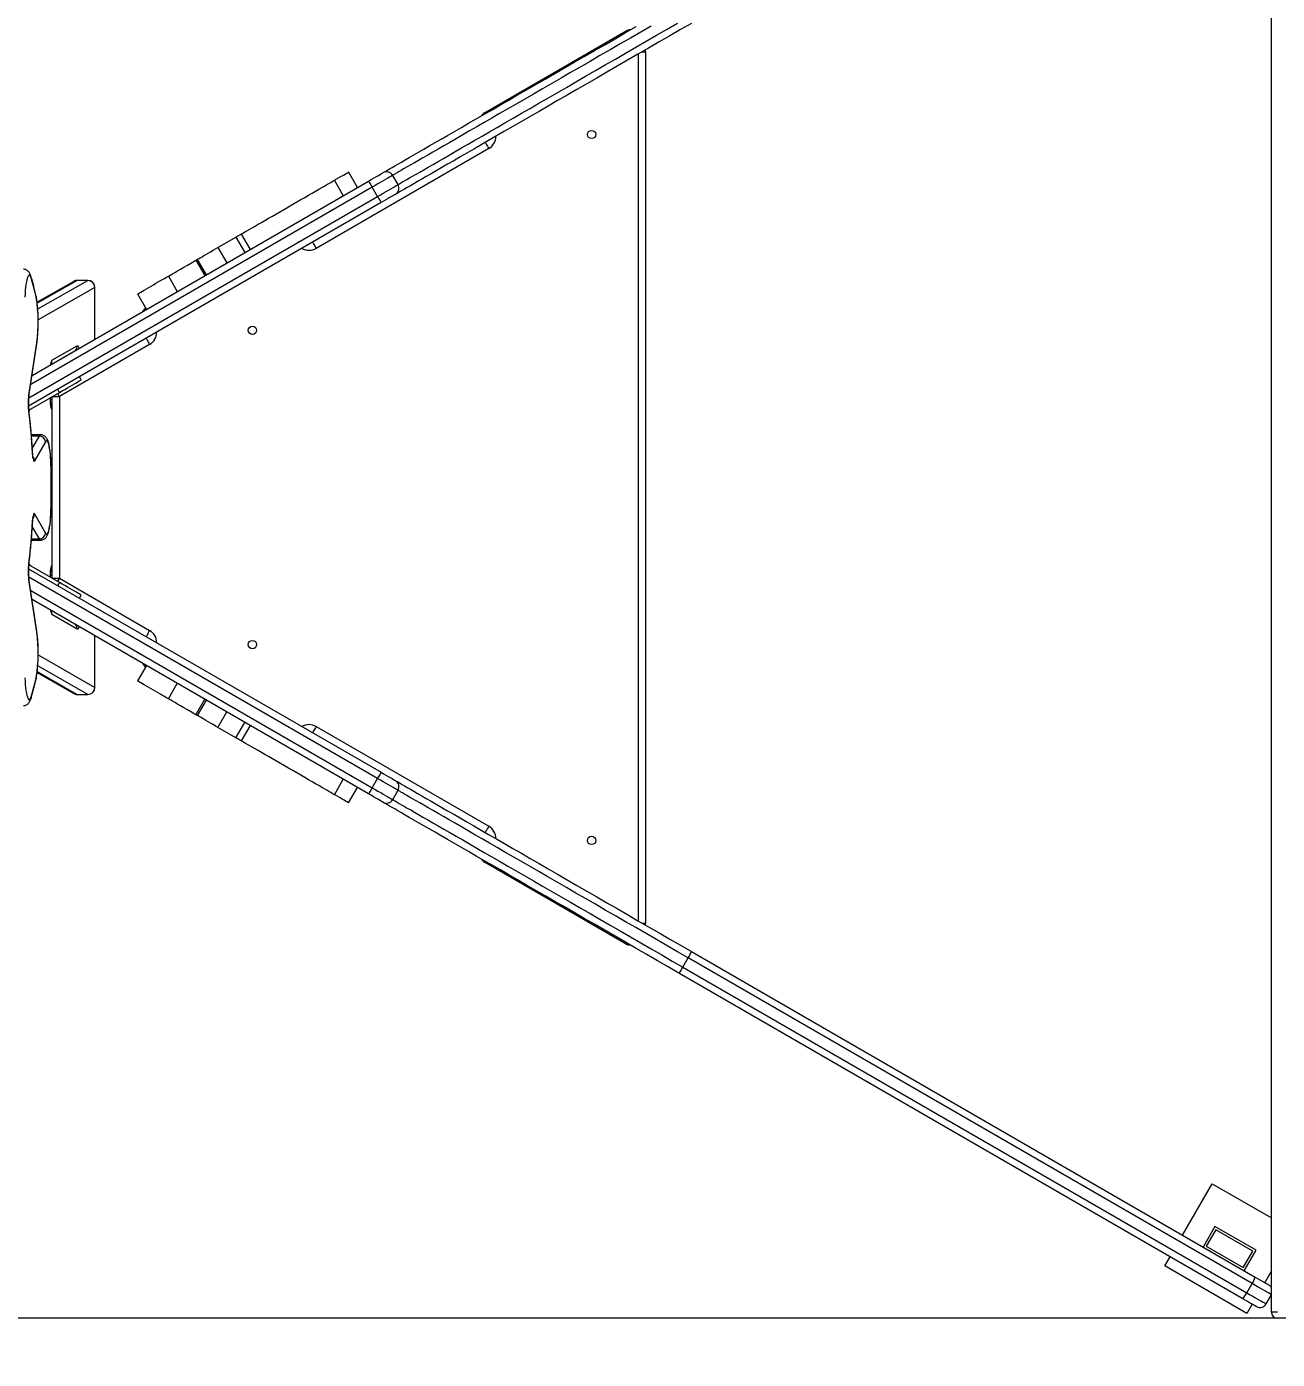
# Model space of a CAD drawing. Header units: millimetres. Extents: x -3473 to 2341, y -2170 to 1296.
# Drawn here: x -1686 to -632, y -639 to 484 of the extents above; entities that cross this region are included whole.
import ezdxf

# ---------------------------------------------------------------- set-up
doc = ezdxf.new("R2010")
doc.units = ezdxf.units.MM
for name, color, linetype in [('DIKOM_ОБЪЕКТ', 7, 'Continuous'), ('DIKOM_РАЗМЕР_ЗОНА', 7, 'Continuous'), ('DIKOM_РАЗМЕР_ОБЪЕКТА', 7, 'Continuous')]:
    doc.layers.add(name, color=color, linetype=linetype)
doc.styles.add('style1', font='arialbd.ttf', dxfattribs={"width": 0.8})
doc.dimstyles.new('1-50', dxfattribs={"dimtxt": 300, "dimasz": 200, "dimexe": 100, "dimexo": 0, "dimgap": 100, "dimtad": 1, "dimtxsty": 'style1', "dimcen": 200, "dimclrd": 7, "dimclre": 7, "dimclrt": 7, "dimadec": 1, "dimazin": 2, "dimtfac": 1, "dimtmove": 0, "dimatfit": 2, "dimfxl": 0, "dimlwd": 25, "dimlwe": 18, "dimarcsym": 0})

# ---------------------------------------------------------------- blocks, each defined once
blk = doc.blocks.new('*D9')
at = {"layer": 'DIKOM_РАЗМЕР_ОБЪЕКТА', "color": 7, "linetype": 'Continuous', "lineweight": 18, "transparency": 16777216}
for p, q in [((516.6, 795.7), (-2616.9, 795.7)), ((516.6, -604.3), (-2616.9, -604.3))]:
    blk.add_line(p, q, dxfattribs=at)
at = {"layer": 'DIKOM_РАЗМЕР_ОБЪЕКТА', "color": 7, "linetype": 'Continuous', "lineweight": 25, "transparency": 16777216}
blk.add_line((-2516.9, 595.7), (-2516.9, -404.3), dxfattribs=at)
at = {"layer": 'DIKOM_РАЗМЕР_ОБЪЕКТА', "color": 7, "linetype": 'Continuous', "lineweight": 15, "transparency": 16777216}
for points in [[(-2550.2, 595.7), (-2483.6, 595.7), (-2516.9, 795.7)], [(-2550.2, -404.3), (-2483.6, -404.3), (-2516.9, -604.3)]]:
    blk.add_solid(points, dxfattribs=at)
at = {"layer": 'DIKOM_РАЗМЕР_ОБЪЕКТА', "color": 7, "linetype": 'Continuous', "lineweight": 40, "transparency": 16777216, "insert": (-2770.1, 95.7), "char_height": 300, "attachment_point": 5, "rotation": 90, "style": 'style1'}
blk.add_mtext('{\\fArial|b0|i0|c204|p34;1400}', dxfattribs=at)
blk = doc.blocks.new('*D10')
at = {"layer": 'DIKOM_РАЗМЕР_ОБЪЕКТА', "color": 7, "linetype": 'Continuous', "lineweight": 18, "transparency": 16777216}
for p, q in [((-1796.7, 95.7), (-1796.7, -1678.3)), ((1841.5, -194.3), (1841.5, -1678.3))]:
    blk.add_line(p, q, dxfattribs=at)
at = {"layer": 'DIKOM_РАЗМЕР_ОБЪЕКТА', "color": 7, "linetype": 'Continuous', "lineweight": 25, "transparency": 16777216}
blk.add_line((-1596.7, -1578.3), (1641.5, -1578.3), dxfattribs=at)
at = {"layer": 'DIKOM_РАЗМЕР_ОБЪЕКТА', "color": 7, "linetype": 'Continuous', "lineweight": 15, "transparency": 16777216}
for points in [[(-1596.7, -1545), (-1596.7, -1611.7), (-1796.7, -1578.3)], [(1641.5, -1545), (1641.5, -1611.7), (1841.5, -1578.3)]]:
    blk.add_solid(points, dxfattribs=at)
at = {"layer": 'DIKOM_РАЗМЕР_ОБЪЕКТА', "color": 7, "linetype": 'Continuous', "lineweight": 40, "transparency": 16777216, "insert": (22.4, -1325.1), "char_height": 300, "attachment_point": 5, "style": 'style1'}
blk.add_mtext('{\\fArial|b0|i0|c204|p34;3640}', dxfattribs=at)
blk = doc.blocks.new('*D11')
at = {"layer": 'DIKOM_РАЗМЕР_ЗОНА', "color": 7, "lineweight": 18, "transparency": 16777216}
for p, q in [((-201.4, 1295.7), (-3123.2, 1295.7)), ((-201.4, -1104.3), (-3123.2, -1104.3))]:
    blk.add_line(p, q, dxfattribs=at)
at = {"layer": 'DIKOM_РАЗМЕР_ЗОНА', "color": 7, "lineweight": 25, "transparency": 16777216}
blk.add_line((-3023.2, 1095.7), (-3023.2, -904.3), dxfattribs=at)
at = {"layer": 'DIKOM_РАЗМЕР_ЗОНА', "color": 7, "lineweight": 15, "transparency": 16777216}
for points in [[(-3056.6, 1095.7), (-2989.9, 1095.7), (-3023.2, 1295.7)], [(-3056.6, -904.3), (-2989.9, -904.3), (-3023.2, -1104.3)]]:
    blk.add_solid(points, dxfattribs=at)
at = {"layer": 'DIKOM_РАЗМЕР_ЗОНА', "color": 7, "transparency": 16777216, "insert": (-3276.4, 95.7), "char_height": 300, "attachment_point": 5, "rotation": 90, "style": 'style1'}
blk.add_mtext('{\\fArial|b0|i0|c204|p34;2400}', dxfattribs=at)
blk = doc.blocks.new('*D12')
at = {"layer": 'DIKOM_РАЗМЕР_ЗОНА', "color": 7, "lineweight": 18, "transparency": 16777216}
for p, q in [((-2291.6, 95.7), (-2291.6, -2169.8)), ((2341.5, 95.7), (2341.5, -2169.8))]:
    blk.add_line(p, q, dxfattribs=at)
at = {"layer": 'DIKOM_РАЗМЕР_ЗОНА', "color": 7, "lineweight": 25, "transparency": 16777216}
blk.add_line((-2091.6, -2069.8), (2141.5, -2069.8), dxfattribs=at)
at = {"layer": 'DIKOM_РАЗМЕР_ЗОНА', "color": 7, "lineweight": 15, "transparency": 16777216}
for points in [[(-2091.6, -2036.5), (-2091.6, -2103.1), (-2291.6, -2069.8)], [(2141.5, -2036.5), (2141.5, -2103.1), (2341.5, -2069.8)]]:
    blk.add_solid(points, dxfattribs=at)
at = {"layer": 'DIKOM_РАЗМЕР_ЗОНА', "color": 7, "transparency": 16777216, "insert": (24.9, -1816.6), "char_height": 300, "attachment_point": 5, "style": 'style1'}
blk.add_mtext('{\\fArial|b0|i0|c204|p34;4640}', dxfattribs=at)

msp = doc.modelspace()

# ---------------------------------------------------------------- linework, layer by layer
at = {"layer": 'DIKOM_ОБЪЕКТ', "color": 7, "linetype": 'Continuous', "lineweight": 15}
for p, q in [((-637.338, -599.329), (-637.338, 790.671)), ((-1300.617, 411.398), (-1181.105, 480.398)), ((-1170.909, -269.54), (-1170.909, 460.882)), ((-1167.694, 462.738), (-1164.909, 462.738)), ((-1164.909, 462.738), (-1164.909, -271.397)), ((-1297.009, 381.15), (-1442.502, 297.15)), ((-1407.579, 348.489), (-1415.079, 361.479)), ((-1395.281, 348.661), (-1683.065, 182.509)), ((-1681.919, 190.099), (-1398.281, 353.857)), ((-1419.607, 341.545), (-1427.107, 354.535)), ((-1390.781, 340.867), (-1395.281, 348.661)), ((-1373.461, 350.867), (-1377.961, 358.661)), ((-1684.732, 171.154), (-1390.781, 340.867)), ((-1387.781, 335.671), (-1684.899, 164.13)), ((-1525.331, 297.826), (-1510.092, 306.624)), ((-1510.092, 306.624), (-1502.592, 293.633)), ((-1505.699, 309.16), (-1498.199, 296.17)), ((-1525.331, 297.826), (-1517.831, 284.835)), ((-1543.84, 287.139), (-1542.653, 287.825)), ((-1543.84, 287.139), (-1536.34, 274.149)), ((-1542.653, 287.825), (-1535.153, 274.834)), ((-1643.925, 270.108), (-1677.533, 250.88)), ((-1677.095, 246.041), (-1635.028, 270.108)), ((-1643.847, 270.13), (-1643.925, 270.108)), ((-1635.028, 270.108), (-1643.925, 270.108)), ((-1634.95, 270.13), (-1643.847, 270.13)), ((-1634.95, 270.13), (-1635.028, 270.108)), ((-1567.002, 273.767), (-1559.502, 260.776)), ((-1646.827, 269.338), (-1677.637, 251.711)), ((-1629.019, 264.13), (-1676.739, 236.829)), ((-1629.019, 220.641), (-1629.019, 264.13)), ((-1628.95, 264.13), (-1629.019, 264.13)), ((-1628.95, 220.68), (-1628.95, 264.13)), ((-1593.104, 258.697), (-1585.603, 245.707)), ((-1586.405, 246.398), (-1586.104, 246.573)), ((-1684.558, 173.368), (-1677.892, 217.528)), ((-1684.557, 172.622), (-1677.891, 216.781)), ((-1665.147, 202.805), (-1643.793, 215.134)), ((-1582.798, 216.15), (-1658.909, 172.207)), ((-1640.461, 186.322), (-1641.961, 188.92)), ((-1684.666, 160.8), (-1658.756, 175.759)), ((-1666.404, 169.367), (-1664.909, 170.23)), ((-1664.909, 19.135), (-1664.909, 172.207)), ((-1664.909, 172.207), (-1658.909, 172.207)), ((-1658.756, 175.759), (-1660.256, 178.357)), ((-1658.909, 172.207), (-1658.909, 19.135)), ((-1674.592, 140.002), (-1682.47, 140.002)), ((-1675.764, 138.979), (-1682.389, 138.979)), ((-1681.698, 128.445), (-1675.764, 138.979)), ((-1681.56, 124.6), (-1681.509, 124.841)), ((-1670.626, 134.15), (-1679.732, 117.986)), ((-1665.889, 112.109), (-1665.832, 112.173)), ((-1665.889, 79.232), (-1665.832, 79.168)), ((-1679.732, 73.355), (-1670.626, 57.192)), ((-1675.764, 52.362), (-1681.698, 62.896)), ((-1681.56, 66.741), (-1681.509, 66.5)), ((-1682.466, 51.34), (-1674.592, 51.34)), ((-1682.387, 52.362), (-1675.764, 52.362)), ((-1684.899, 27.212), (-1387.781, -144.329)), ((-1658.756, 15.582), (-1684.663, 30.54)), ((-1390.781, -149.525), (-1684.73, 20.186)), ((-1677.892, -26.187), (-1684.558, 17.973)), ((-1677.891, -25.44), (-1684.557, 18.719)), ((-1664.909, 21.111), (-1666.408, 21.976)), ((-1664.909, 19.135), (-1658.909, 19.135)), ((-1658.756, 15.582), (-1660.256, 12.984)), ((-1658.909, 19.135), (-1582.798, -24.808)), ((-1683.065, 8.832), (-1395.281, -157.32)), ((-1398.281, -162.516), (-1681.919, 1.242)), ((-1641.961, 2.421), (-1640.461, 5.019)), ((-1643.793, -23.792), (-1665.147, -11.463)), ((-1629.019, -72.789), (-1629.019, -29.299)), ((-1628.95, -72.789), (-1628.95, -29.339)), ((-1635.028, -78.767), (-1677.091, -54.702)), ((-1676.743, -45.485), (-1629.019, -72.789)), ((-1585.603, -54.365), (-1593.104, -67.356)), ((-1586.104, -55.231), (-1586.405, -55.057)), ((-1677.634, -60.371), (-1646.827, -77.997)), ((-1677.533, -59.539), (-1643.925, -78.767)), ((-1628.95, -72.789), (-1629.019, -72.789)), ((-1567.002, -82.425), (-1559.502, -69.435)), ((-1643.925, -78.767), (-1635.028, -78.767)), ((-1643.925, -78.767), (-1643.847, -78.789)), ((-1643.847, -78.789), (-1634.95, -78.789)), ((-1635.028, -78.767), (-1634.95, -78.789)), ((-1543.84, -95.798), (-1536.34, -82.807)), ((-1535.153, -83.493), (-1542.653, -96.484)), ((-1542.653, -96.484), (-1543.84, -95.798)), ((-1525.331, -106.484), (-1517.831, -93.494)), ((-1510.092, -115.282), (-1525.331, -106.484)), ((-1510.092, -115.282), (-1502.592, -102.292)), ((-1498.199, -104.828), (-1505.699, -117.819)), ((-1442.502, -105.808), (-1297.009, -189.808)), ((-1427.107, -163.194), (-1419.607, -150.203)), ((-1415.079, -170.138), (-1407.579, -157.148)), ((-1395.281, -157.32), (-1390.781, -149.525)), ((-1377.961, -167.32), (-1373.461, -159.525)), ((-1181.105, -289.057), (-1300.617, -220.057)), ((-1167.694, -271.397), (-1164.909, -271.397)), ((-1133.41, -308.511), (-1128.91, -300.717)), ((-653.643, -575.113), (-1128.91, -300.717)), ((-1126.215, -295.345), (-650.948, -569.74)), ((-661.448, -587.927), (-1136.715, -313.531)), ((-1133.41, -308.511), (-658.143, -582.907)), ((-712.281, -534.329), (-687.281, -491.028)), ((-687.281, -491.028), (-637.338, -519.863)), ((-684.961, -527.009), (-694.961, -544.329)), ((-650.32, -547.009), (-684.961, -527.009)), ((-684.229, -529.741), (-692.229, -543.597)), ((-653.052, -547.741), (-684.229, -529.741)), ((-692.229, -543.597), (-661.052, -561.597)), ((-661.052, -561.597), (-653.052, -547.741)), ((-660.32, -564.329), (-650.32, -547.009)), ((-727.281, -560.31), (-722.781, -552.516)), ((-657.999, -600.31), (-727.281, -560.31)), ((-637.338, -564.523), (-642.999, -574.329)), ((-658.143, -582.907), (-653.643, -575.113)), ((-653.499, -592.516), (-657.999, -600.31)), ((-641.839, -592.32), (-637.339, -584.526)), ((-632.338, -599.329), (-637.338, -599.329))]:
    msp.add_line(p, q, dxfattribs=at)
at = {"layer": 'DIKOM_ОБЪЕКТ', "color": 7, "linetype": 'Continuous', "lineweight": 15, "flags": 128}
for points in [[(-1386.157, 360.857), (-1386, 360.948), (-1385.531, 361.218), (-1384.75, 361.67), (-1383.657, 362.3), (-1382.255, 363.11), (-1380.544, 364.098), (-1378.527, 365.263), (-1376.205, 366.603), (-1373.583, 368.117), (-1370.663, 369.803), (-1367.448, 371.659), (-1363.942, 373.683), (-1360.15, 375.872), (-1356.075, 378.225), (-1351.723, 380.738), (-1347.098, 383.408), (-1342.207, 386.231), (-1337.055, 389.206), (-1331.648, 392.328), (-1325.992, 395.593), (-1320.095, 398.998), (-1313.962, 402.539), (-1307.602, 406.211), (-1301.022, 410.01), (-1294.229, 413.932), (-1287.232, 417.971), (-1280.039, 422.124), (-1272.658, 426.386), (-1265.099, 430.75), (-1257.369, 435.213), (-1249.479, 439.768), (-1241.437, 444.411), (-1233.253, 449.136), (-1224.936, 453.938), (-1216.497, 458.81), (-1207.946, 463.747), (-1199.292, 468.744), (-1190.546, 473.793), (-1181.717, 478.89), (-1172.818, 484.029)], [(-1160.019, 484.489), (-1168.805, 479.417), (-1177.53, 474.38), (-1186.185, 469.383), (-1194.76, 464.432), (-1203.244, 459.534), (-1211.628, 454.693), (-1219.901, 449.917), (-1228.055, 445.209), (-1236.078, 440.577), (-1243.963, 436.025), (-1251.698, 431.559), (-1259.276, 427.183), (-1266.688, 422.904), (-1273.924, 418.727), (-1280.976, 414.655), (-1287.836, 410.695), (-1294.495, 406.85), (-1300.946, 403.125), (-1307.182, 399.525), (-1313.194, 396.054), (-1318.976, 392.716), (-1324.521, 389.515), (-1329.822, 386.454), (-1334.873, 383.538), (-1339.668, 380.769), (-1344.202, 378.152), (-1348.469, 375.688), (-1352.463, 373.382), (-1356.182, 371.235), (-1359.619, 369.251), (-1362.77, 367.431), (-1365.634, 365.778), (-1368.204, 364.294), (-1370.48, 362.98), (-1372.458, 361.838), (-1374.135, 360.87), (-1375.51, 360.076), (-1376.581, 359.457), (-1377.347, 359.015), (-1377.807, 358.75), (-1377.961, 358.661)], [(-1126.215, 486.686), (-1135.295, 481.444), (-1144.346, 476.218), (-1153.357, 471.016), (-1162.318, 465.842), (-1171.217, 460.704), (-1180.045, 455.607), (-1188.792, 450.557), (-1197.446, 445.561), (-1205.997, 440.624), (-1214.436, 435.751), (-1222.753, 430.95), (-1230.937, 426.225), (-1238.979, 421.582), (-1246.869, 417.026), (-1254.599, 412.564), (-1262.158, 408.199), (-1269.539, 403.938), (-1276.732, 399.785), (-1283.729, 395.745), (-1290.522, 391.823), (-1297.102, 388.024), (-1303.462, 384.352), (-1309.595, 380.812), (-1315.492, 377.407), (-1321.148, 374.141), (-1326.555, 371.02), (-1331.707, 368.045), (-1336.598, 365.221), (-1341.223, 362.551), (-1345.575, 360.039), (-1349.65, 357.686), (-1353.442, 355.496), (-1356.948, 353.472), (-1360.163, 351.616), (-1363.083, 349.93), (-1365.705, 348.416), (-1368.026, 347.076), (-1370.044, 345.911), (-1371.755, 344.924), (-1373.157, 344.114), (-1374.25, 343.483), (-1375.031, 343.032), (-1375.5, 342.761), (-1375.657, 342.671)], [(-1373.461, 350.867), (-1373.307, 350.955), (-1372.847, 351.221), (-1372.081, 351.663), (-1371.01, 352.282), (-1369.635, 353.076), (-1367.958, 354.044), (-1365.98, 355.186), (-1363.704, 356.5), (-1361.134, 357.984), (-1358.27, 359.637), (-1355.119, 361.457), (-1351.681, 363.441), (-1347.963, 365.588), (-1343.969, 367.894), (-1339.702, 370.357), (-1335.168, 372.975), (-1330.373, 375.744), (-1325.322, 378.66), (-1320.021, 381.72), (-1314.476, 384.922), (-1308.694, 388.26), (-1302.682, 391.731), (-1296.446, 395.331), (-1289.995, 399.056), (-1283.336, 402.901), (-1276.476, 406.861), (-1269.424, 410.933), (-1262.188, 415.11), (-1254.776, 419.389), (-1247.198, 423.764), (-1239.462, 428.231), (-1231.578, 432.783), (-1223.555, 437.415), (-1215.401, 442.122), (-1207.128, 446.899), (-1198.744, 451.74), (-1190.26, 456.638), (-1181.685, 461.589), (-1173.03, 466.586), (-1164.305, 471.623), (-1155.519, 476.695), (-1146.685, 481.796), (-1137.812, 486.919)], [(-1181.105, 480.398), (-1181.048, 480.299), (-1180.877, 480.003), (-1180.606, 479.532)], [(-1300.617, 411.398), (-1300.559, 411.298), (-1300.389, 411.003), (-1300.117, 410.532)], [(-1300.009, 386.346), (-1299.952, 386.246), (-1299.781, 385.95), (-1299.504, 385.47), (-1299.131, 384.824), (-1298.676, 384.036), (-1298.157, 383.138), (-1297.595, 382.163), (-1297.009, 381.15)], [(-1427.107, 354.535), (-1426.227, 355.043), (-1424.225, 356.199), (-1422.32, 357.299), (-1420.559, 358.315), (-1418.986, 359.224), (-1417.64, 360.001), (-1416.552, 360.629), (-1415.751, 361.091), (-1415.256, 361.377), (-1415.08, 361.479), (-1415.079, 361.479)], [(-1398.281, 353.857), (-1396.176, 355.073), (-1394.134, 356.251), (-1392.219, 357.357), (-1390.488, 358.357), (-1388.993, 359.219), (-1387.781, 359.919), (-1386.888, 360.435), (-1386.341, 360.751), (-1386.157, 360.857)], [(-1505.699, 309.16), (-1505.562, 309.239), (-1505.118, 309.496), (-1504.37, 309.927), (-1503.326, 310.53), (-1501.992, 311.301), (-1500.378, 312.232), (-1498.499, 313.317), (-1496.368, 314.547), (-1494.002, 315.913), (-1491.42, 317.404), (-1488.642, 319.008), (-1485.69, 320.712), (-1482.586, 322.504), (-1479.356, 324.369), (-1476.024, 326.293), (-1472.616, 328.26), (-1469.16, 330.256), (-1465.683, 332.263), (-1462.211, 334.268), (-1458.772, 336.254), (-1455.392, 338.205), (-1452.099, 340.106), (-1448.918, 341.942), (-1445.874, 343.7), (-1442.991, 345.364), (-1440.292, 346.923), (-1437.797, 348.363), (-1435.526, 349.674), (-1433.498, 350.846), (-1431.727, 351.868), (-1430.228, 352.733), (-1429.012, 353.435), (-1428.09, 353.968), (-1427.468, 354.327), (-1427.15, 354.51), (-1427.107, 354.535)], [(-1398.281, 353.857), (-1398.224, 353.757), (-1398.053, 353.462), (-1397.776, 352.981), (-1397.403, 352.335), (-1396.948, 351.548), (-1396.429, 350.65), (-1395.867, 349.675), (-1395.281, 348.661)], [(-1377.961, 358.661), (-1378.137, 358.559), (-1378.662, 358.256), (-1379.526, 357.757), (-1380.71, 357.074), (-1382.191, 356.219), (-1383.939, 355.21), (-1385.917, 354.067), (-1388.086, 352.815), (-1390.401, 351.478), (-1392.816, 350.084), (-1395.281, 348.661)], [(-1390.781, 340.867), (-1388.316, 342.29), (-1385.901, 343.684), (-1383.586, 345.021), (-1381.417, 346.273), (-1379.439, 347.415), (-1377.691, 348.424), (-1376.21, 349.279), (-1375.026, 349.963), (-1374.162, 350.462), (-1373.637, 350.765), (-1373.461, 350.867)], [(-1390.781, 340.867), (-1390.196, 339.853), (-1389.633, 338.878), (-1389.115, 337.98), (-1388.66, 337.193), (-1388.287, 336.546), (-1388.01, 336.066), (-1387.839, 335.77), (-1387.781, 335.671)], [(-1375.657, 342.671), (-1375.841, 342.564), (-1376.388, 342.248), (-1377.281, 341.733), (-1378.493, 341.033), (-1379.988, 340.17), (-1381.719, 339.171), (-1383.634, 338.065), (-1385.676, 336.886), (-1387.781, 335.671)], [(-1510.092, 306.624), (-1508.437, 307.579), (-1506.739, 308.559), (-1505.699, 309.16)], [(-1542.653, 287.825), (-1542.651, 287.826), (-1542.461, 287.935), (-1541.953, 288.229), (-1541.14, 288.698), (-1540.041, 289.333), (-1538.684, 290.116), (-1537.103, 291.029), (-1535.335, 292.05), (-1533.425, 293.152), (-1531.42, 294.31), (-1529.369, 295.494), (-1527.322, 296.676), (-1525.331, 297.826)], [(-1445.502, 302.346), (-1445.444, 302.246), (-1445.273, 301.95), (-1444.996, 301.47), (-1444.623, 300.824), (-1444.168, 300.036), (-1443.65, 299.138), (-1443.087, 298.163), (-1442.502, 297.15)], [(-1567.002, 273.767), (-1566.188, 274.237), (-1565.017, 274.913), (-1563.496, 275.791), (-1561.631, 276.867), (-1559.432, 278.137), (-1556.909, 279.594), (-1554.074, 281.231), (-1550.941, 283.04), (-1547.524, 285.012), (-1543.84, 287.139)], [(-1682.703, 272.164), (-1683.141, 273.311), (-1683.597, 274.089), (-1684.064, 274.484), (-1684.535, 274.491), (-1685.003, 274.109), (-1685.459, 273.345), (-1685.898, 272.209), (-1686.312, 270.721), (-1686.694, 268.903), (-1687.04, 266.783), (-1687.343, 264.394), (-1687.599, 261.774), (-1687.803, 258.964), (-1687.953, 256.007)], [(-1682.703, 272.164), (-1682.736, 273.047), (-1682.886, 273.695)], [(-1593.104, 258.697), (-1593.095, 258.702), (-1592.86, 258.837), (-1592.309, 259.155), (-1591.455, 259.649), (-1590.319, 260.305), (-1588.929, 261.107), (-1587.319, 262.036), (-1585.529, 263.07), (-1583.604, 264.182), (-1581.589, 265.345), (-1579.535, 266.531), (-1577.493, 267.709), (-1575.513, 268.853), (-1573.644, 269.932), (-1571.931, 270.921), (-1570.417, 271.795), (-1569.139, 272.533), (-1568.128, 273.116), (-1567.41, 273.531), (-1567.002, 273.767)], [(-1678.405, 255.725), (-1678.416, 256.526), (-1678.462, 256.787)], [(-1586.405, 246.398), (-1586.348, 246.298), (-1586.177, 246.003), (-1585.905, 245.532)], [(-1677.891, 216.781), (-1677.883, 216.838), (-1677.892, 217.528)], [(-1643.793, 215.134), (-1643.477, 215.133), (-1643.166, 214.769), (-1642.87, 214.053), (-1642.596, 213.007), (-1642.558, 212.824)], [(-1585.798, 221.346), (-1585.74, 221.246), (-1585.569, 220.95), (-1585.292, 220.47), (-1584.919, 219.824), (-1584.464, 219.036), (-1583.946, 218.138), (-1583.383, 217.163), (-1582.798, 216.15)], [(-1658.756, 175.759), (-1656.544, 177.036), (-1654.322, 178.319), (-1652.134, 179.582), (-1650.027, 180.799), (-1648.042, 181.945), (-1646.22, 182.997), (-1644.598, 183.933), (-1643.21, 184.735), (-1642.082, 185.386), (-1641.239, 185.872), (-1640.698, 186.185), (-1640.469, 186.317), (-1640.461, 186.322)], [(-1684.556, 172.629), (-1684.549, 172.678), (-1684.558, 173.368)], [(-1664.909, 160.962), (-1664.913, 160.964), (-1665.224, 161.328), (-1665.52, 162.044), (-1665.794, 163.09), (-1666.035, 164.435), (-1666.238, 166.038), (-1666.396, 167.85), (-1666.504, 169.816), (-1666.548, 171.26)], [(-1660.409, 174.805), (-1660.057, 174.195), (-1659.495, 173.22), (-1658.909, 172.207)], [(-1684.608, 159.571), (-1684.594, 160.227), (-1684.597, 160.247)], [(-1665.889, 112.109), (-1665.957, 115.195), (-1666.084, 118.201), (-1666.266, 121.078), (-1666.5, 123.783), (-1666.784, 126.274), (-1667.112, 128.511), (-1667.48, 130.46), (-1667.881, 132.09), (-1668.311, 133.376), (-1668.76, 134.299), (-1669.224, 134.843), (-1669.694, 135), (-1670.164, 134.768), (-1670.626, 134.15)], [(-1681.56, 124.6), (-1681.447, 122.853), (-1681.286, 121.278), (-1681.084, 119.934), (-1680.846, 118.869), (-1680.582, 118.12), (-1680.302, 117.716), (-1680.015, 117.671), (-1679.732, 117.986)], [(-1665.889, 79.232), (-1665.843, 83.335), (-1665.81, 87.444), (-1665.79, 91.556), (-1665.784, 95.671), (-1665.79, 99.785), (-1665.81, 103.897), (-1665.843, 108.006), (-1665.889, 112.109)], [(-1670.626, 57.192), (-1670.164, 56.574), (-1669.694, 56.342), (-1669.224, 56.499), (-1668.76, 57.043), (-1668.311, 57.965), (-1667.881, 59.251), (-1667.48, 60.881), (-1667.112, 62.83), (-1666.784, 65.067), (-1666.5, 67.558), (-1666.266, 70.263), (-1666.084, 73.141), (-1665.957, 76.146), (-1665.889, 79.232)], [(-1679.732, 73.355), (-1680.015, 73.67), (-1680.302, 73.625), (-1680.582, 73.221), (-1680.846, 72.473), (-1681.084, 71.407), (-1681.286, 70.063), (-1681.447, 68.489), (-1681.56, 66.741)], [(-1684.608, 31.771), (-1684.594, 31.114), (-1684.596, 31.096)], [(-1666.548, 20.081), (-1666.504, 21.525), (-1666.396, 23.491), (-1666.238, 25.303), (-1666.035, 26.906), (-1665.794, 28.251), (-1665.52, 29.297), (-1665.224, 30.013), (-1664.913, 30.377), (-1664.909, 30.379)], [(-1684.558, 17.973), (-1684.549, 18.663), (-1684.556, 18.715)], [(-1658.909, 19.135), (-1659.495, 18.121), (-1660.057, 17.146), (-1660.409, 16.537)], [(-1640.461, 5.019), (-1640.469, 5.024), (-1640.698, 5.156), (-1641.239, 5.469), (-1642.082, 5.956), (-1643.21, 6.606), (-1644.598, 7.408), (-1646.22, 8.345), (-1648.042, 9.396), (-1650.027, 10.542), (-1652.134, 11.759), (-1654.322, 13.022), (-1656.544, 14.305), (-1658.756, 15.582)], [(-1642.558, -21.483), (-1642.596, -21.665), (-1642.87, -22.712), (-1643.166, -23.428), (-1643.477, -23.792), (-1643.793, -23.792)], [(-1677.892, -26.187), (-1677.883, -25.497), (-1677.891, -25.44)], [(-1582.798, -24.808), (-1583.383, -25.822), (-1583.946, -26.797), (-1584.464, -27.695), (-1584.919, -28.483), (-1585.292, -29.129), (-1585.569, -29.609), (-1585.74, -29.905), (-1585.798, -30.004)], [(-1585.905, -54.191), (-1586.177, -54.661), (-1586.348, -54.957), (-1586.405, -55.057)], [(-1687.953, -64.666), (-1687.803, -67.623), (-1687.599, -70.433), (-1687.343, -73.053), (-1687.04, -75.441), (-1686.694, -77.561), (-1686.312, -79.38), (-1685.898, -80.868), (-1685.459, -82.003), (-1685.003, -82.768), (-1684.535, -83.15), (-1684.064, -83.143), (-1683.597, -82.748), (-1683.141, -81.97), (-1682.703, -80.822)], [(-1678.405, -64.384), (-1678.416, -65.185), (-1678.462, -65.445)], [(-1567.002, -82.425), (-1567.41, -82.19), (-1568.128, -81.775), (-1569.139, -81.192), (-1570.417, -80.454), (-1571.931, -79.58), (-1573.644, -78.591), (-1575.513, -77.511), (-1577.493, -76.368), (-1579.535, -75.189), (-1581.589, -74.004), (-1583.604, -72.841), (-1585.529, -71.729), (-1587.319, -70.695), (-1588.929, -69.766), (-1590.319, -68.963), (-1591.455, -68.307), (-1592.309, -67.814), (-1592.86, -67.496), (-1593.095, -67.361), (-1593.104, -67.356)], [(-1682.703, -80.822), (-1682.736, -81.705), (-1682.886, -82.354)], [(-1543.84, -95.798), (-1547.524, -93.671), (-1550.941, -91.698), (-1554.074, -89.889), (-1556.909, -88.253), (-1559.432, -86.796), (-1561.631, -85.526), (-1563.496, -84.45), (-1565.017, -83.571), (-1566.188, -82.895), (-1567.002, -82.425)], [(-1525.331, -106.484), (-1527.322, -105.334), (-1529.369, -104.153), (-1531.42, -102.969), (-1533.425, -101.811), (-1535.335, -100.708), (-1537.103, -99.688), (-1538.684, -98.775), (-1540.041, -97.991), (-1541.14, -97.357), (-1541.953, -96.887), (-1542.461, -96.594), (-1542.651, -96.484), (-1542.653, -96.484)], [(-1442.502, -105.808), (-1443.087, -106.822), (-1443.65, -107.797), (-1444.168, -108.695), (-1444.623, -109.483), (-1444.996, -110.129), (-1445.273, -110.609), (-1445.444, -110.905), (-1445.502, -111.005)], [(-1505.699, -117.819), (-1506.739, -117.218), (-1508.437, -116.238), (-1510.092, -115.282)], [(-1427.107, -163.194), (-1427.15, -163.169), (-1427.468, -162.986), (-1428.09, -162.626), (-1429.012, -162.094), (-1430.228, -161.392), (-1431.727, -160.527), (-1433.498, -159.504), (-1435.526, -158.333), (-1437.797, -157.022), (-1440.292, -155.582), (-1442.991, -154.023), (-1445.874, -152.358), (-1448.918, -150.601), (-1452.099, -148.765), (-1455.392, -146.863), (-1458.772, -144.912), (-1462.211, -142.927), (-1465.683, -140.922), (-1469.16, -138.914), (-1472.616, -136.919), (-1476.024, -134.952), (-1479.356, -133.028), (-1482.586, -131.163), (-1485.69, -129.371), (-1488.642, -127.666), (-1491.42, -126.062), (-1494.002, -124.572), (-1496.368, -123.206), (-1498.499, -121.976), (-1500.378, -120.891), (-1501.992, -119.959), (-1503.326, -119.189), (-1504.37, -118.586), (-1505.118, -118.154), (-1505.562, -117.898), (-1505.699, -117.819)], [(-1387.781, -144.329), (-1387.839, -144.429), (-1388.01, -144.725), (-1388.287, -145.205), (-1388.66, -145.851), (-1389.115, -146.639), (-1389.633, -147.537), (-1390.196, -148.512), (-1390.781, -149.525)], [(-1387.781, -144.329), (-1385.676, -145.545), (-1383.634, -146.723), (-1381.719, -147.829), (-1379.988, -148.829), (-1378.493, -149.692), (-1377.281, -150.392), (-1376.388, -150.907), (-1375.841, -151.223), (-1375.657, -151.329)], [(-1373.461, -159.525), (-1373.637, -159.424), (-1374.162, -159.12), (-1375.026, -158.622), (-1376.21, -157.938), (-1377.691, -157.083), (-1379.439, -156.074), (-1381.417, -154.932), (-1383.586, -153.68), (-1385.901, -152.343), (-1388.316, -150.949), (-1390.781, -149.525)], [(-1375.657, -151.329), (-1375.5, -151.42), (-1375.031, -151.691), (-1374.25, -152.142), (-1373.157, -152.773), (-1371.755, -153.582), (-1370.044, -154.57), (-1368.026, -155.735), (-1365.705, -157.075), (-1363.083, -158.589), (-1360.163, -160.275), (-1356.948, -162.131), (-1353.442, -164.155), (-1349.65, -166.345), (-1345.575, -168.697), (-1341.223, -171.21), (-1336.598, -173.88), (-1331.707, -176.704), (-1326.555, -179.678), (-1321.148, -182.8), (-1315.492, -186.065), (-1309.595, -189.47), (-1303.462, -193.011), (-1297.102, -196.683), (-1290.522, -200.482), (-1283.729, -204.404), (-1276.732, -208.443), (-1269.539, -212.596), (-1262.158, -216.858), (-1254.599, -221.222), (-1246.869, -225.685), (-1238.979, -230.241), (-1230.937, -234.884), (-1222.753, -239.609), (-1214.436, -244.41), (-1205.997, -249.282), (-1197.446, -254.22), (-1188.792, -259.216), (-1180.045, -264.266), (-1171.217, -269.363), (-1162.318, -274.501), (-1153.357, -279.674), (-1144.346, -284.877), (-1135.295, -290.103), (-1126.215, -295.345)], [(-1415.079, -170.138), (-1415.08, -170.138), (-1415.256, -170.036), (-1415.751, -169.75), (-1416.552, -169.288), (-1417.64, -168.66), (-1418.986, -167.882), (-1420.559, -166.974), (-1422.32, -165.958), (-1424.225, -164.858), (-1426.227, -163.702), (-1427.107, -163.194)], [(-1395.281, -157.32), (-1395.867, -158.333), (-1396.429, -159.308), (-1396.948, -160.207), (-1397.403, -160.994), (-1397.776, -161.64), (-1398.053, -162.12), (-1398.224, -162.416), (-1398.281, -162.516)], [(-1386.157, -169.516), (-1386.341, -169.41), (-1386.888, -169.094), (-1387.781, -168.578), (-1388.993, -167.878), (-1390.488, -167.015), (-1392.219, -166.016), (-1394.134, -164.91), (-1396.176, -163.731), (-1398.281, -162.516)], [(-1395.281, -157.32), (-1392.816, -158.743), (-1390.401, -160.137), (-1388.086, -161.474), (-1385.917, -162.726), (-1383.939, -163.868), (-1382.191, -164.877), (-1380.71, -165.732), (-1379.526, -166.416), (-1378.662, -166.915), (-1378.137, -167.218), (-1377.961, -167.32)], [(-1377.961, -167.32), (-1377.807, -167.408), (-1377.347, -167.674), (-1376.581, -168.116), (-1375.51, -168.735), (-1374.135, -169.529), (-1372.458, -170.497), (-1370.48, -171.639), (-1368.204, -172.953), (-1365.634, -174.437), (-1362.77, -176.09), (-1359.619, -177.91), (-1356.182, -179.894), (-1352.463, -182.041), (-1348.469, -184.347), (-1344.202, -186.81), (-1339.668, -189.428), (-1334.873, -192.196), (-1329.822, -195.113), (-1324.521, -198.173), (-1318.976, -201.375), (-1313.194, -204.713), (-1307.182, -208.184), (-1300.946, -211.784), (-1294.495, -215.509), (-1287.836, -219.353), (-1280.976, -223.314), (-1273.924, -227.385), (-1266.688, -231.563), (-1259.276, -235.842), (-1251.698, -240.217), (-1243.963, -244.684), (-1236.078, -249.236), (-1228.055, -253.868), (-1219.901, -258.575), (-1211.628, -263.352), (-1203.244, -268.192), (-1194.76, -273.091), (-1186.185, -278.042), (-1177.53, -283.039), (-1168.805, -288.076), (-1160.019, -293.148), (-1151.185, -298.249), (-1142.312, -303.372), (-1133.41, -308.511)], [(-1128.91, -300.717), (-1137.812, -295.578), (-1146.685, -290.455), (-1155.519, -285.354), (-1164.305, -280.282), (-1173.03, -275.244), (-1181.685, -270.247), (-1190.26, -265.297), (-1198.744, -260.398), (-1207.128, -255.558), (-1215.401, -250.781), (-1223.555, -246.074), (-1231.578, -241.441), (-1239.462, -236.889), (-1247.198, -232.423), (-1254.776, -228.048), (-1262.188, -223.769), (-1269.424, -219.591), (-1276.476, -215.52), (-1283.336, -211.559), (-1289.995, -207.714), (-1296.446, -203.99), (-1302.682, -200.39), (-1308.694, -196.919), (-1314.476, -193.58), (-1320.021, -190.379), (-1325.322, -187.319), (-1330.373, -184.402), (-1335.168, -181.634), (-1339.702, -179.016), (-1343.969, -176.553), (-1347.963, -174.246), (-1351.681, -172.1), (-1355.119, -170.115), (-1358.27, -168.296), (-1361.134, -166.643), (-1363.704, -165.158), (-1365.98, -163.845), (-1367.958, -162.703), (-1369.635, -161.734), (-1371.01, -160.94), (-1372.081, -160.322), (-1372.847, -159.88), (-1373.307, -159.614), (-1373.461, -159.525)], [(-1136.715, -313.531), (-1145.795, -308.289), (-1154.846, -303.063), (-1163.857, -297.861), (-1172.818, -292.687), (-1181.717, -287.549), (-1190.546, -282.452), (-1199.292, -277.402), (-1207.946, -272.406), (-1216.497, -267.469), (-1224.936, -262.597), (-1233.253, -257.795), (-1241.437, -253.07), (-1249.479, -248.427), (-1257.369, -243.872), (-1265.099, -239.409), (-1272.658, -235.044), (-1280.039, -230.783), (-1287.232, -226.63), (-1294.229, -222.59), (-1301.022, -218.669), (-1307.602, -214.869), (-1313.962, -211.197), (-1320.095, -207.657), (-1325.992, -204.252), (-1331.648, -200.987), (-1337.055, -197.865), (-1342.207, -194.89), (-1347.098, -192.066), (-1351.723, -189.396), (-1356.075, -186.884), (-1360.15, -184.531), (-1363.942, -182.342), (-1367.448, -180.318), (-1370.663, -178.461), (-1373.583, -176.775), (-1376.205, -175.261), (-1378.527, -173.921), (-1380.544, -172.757), (-1382.255, -171.769), (-1383.657, -170.959), (-1384.75, -170.328), (-1385.531, -169.877), (-1386, -169.606), (-1386.157, -169.516)], [(-1297.009, -189.808), (-1297.595, -190.822), (-1298.157, -191.797), (-1298.676, -192.695), (-1299.131, -193.483), (-1299.504, -194.129), (-1299.781, -194.609), (-1299.952, -194.905), (-1300.009, -195.005)], [(-1300.117, -219.191), (-1300.389, -219.662), (-1300.559, -219.957), (-1300.617, -220.057)], [(-1180.606, -288.191), (-1180.877, -288.662), (-1181.048, -288.957), (-1181.105, -289.057)], [(-650.948, -569.74), (-648.934, -570.903), (-646.997, -572.021), (-645.191, -573.064), (-643.567, -574.002), (-642.172, -574.807), (-641.043, -575.459), (-640.213, -575.938), (-639.706, -576.231), (-639.535, -576.329)], [(-658.143, -582.907), (-655.783, -584.269), (-653.487, -585.595), (-651.298, -586.859), (-649.257, -588.037), (-647.403, -589.107), (-645.771, -590.049), (-644.392, -590.846), (-643.291, -591.481), (-642.49, -591.944), (-642.002, -592.225), (-641.839, -592.32)], [(-637.339, -584.526), (-637.502, -584.431), (-637.99, -584.15), (-638.791, -583.687), (-639.892, -583.052), (-641.271, -582.255), (-642.903, -581.313), (-644.757, -580.243), (-646.798, -579.064), (-648.987, -577.801), (-651.283, -576.475), (-653.643, -575.113)], [(-650.035, -594.516), (-650.206, -594.417), (-650.713, -594.124), (-651.543, -593.645), (-652.672, -592.994), (-654.067, -592.188), (-655.691, -591.251), (-657.497, -590.208), (-659.434, -589.09), (-661.448, -587.927)]]:
    msp.add_lwpolyline(points, dxfattribs=at)
at = {"layer": 'DIKOM_ОБЪЕКТ', "color": 7, "linetype": 'Continuous', "lineweight": 15}
for centre in [(-1210.361, 393.071), (-1496.15, 228.071), (-1496.15, -36.729), (-1210.361, -201.729)]:
    msp.add_circle(centre, 3.5, dxfattribs=at)
for centre, radius, start, end in [((-1178.106, 475.202), 6, 86.44269, 120), ((-1170.909, 462.738), 6, 0, 14.457732), ((-1297.617, 406.202), 6, 120, 153.55731), ((-1303.009, 391.542), 12, 300, 0), ((-1383.157, 355.661), 6, 30, 120), ((-1378.657, 347.867), 6, 300, 30), ((-1448.502, 307.542), 12, 240, 300), ((-1851.983, 219.123), 177.395, 11.907521, 17.397443), ((-1643.847, 264.13), 6, 90, 119.774724), ((-1643.929, 264.269), 5.839, 89.961894, 119.754527), ((-1635.065, 264.061), 6.047, 0.650949, 89.649906), ((-1634.95, 264.13), 6, 0, 90), ((-1805.156, 234.922), 128.446, 352.21731, 9.320923), ((-1583.405, 241.202), 6, 120, 153.55731), ((-1588.798, 226.542), 12, 300, 0), ((-1649.725, 215.044), 5.933, 321.858249, 0.866198), ((-1658.901, 198.821), 7.409, 147.476648, 177.733012), ((-1671.102, 202.72), 5.955, 330.947276, 0.817794), ((-1629.29, 166.271), 55.722, 172.682268, 186.905863), ((-2088.076, 106.79), 406.906, 2.508692, 7.453047), ((-1681.88, 159.031), 2.925, 120.045241, 156.52162), ((-1670.685, 160.873), 6.09, 18.488147, 36.396782), ((-1674.352, 138.544), 1.477, 99.307135, 162.844997), ((-1675.743, 133.853), 5.126, 3.316078, 90.228188), ((-1684.696, 117.754), 4.97, 2.675701, 43.90115), ((-1684.696, 73.587), 4.97, 316.124824, 357.324121), ((-2088.076, 84.552), 406.906, 352.546953, 357.491308), ((-1675.743, 57.488), 5.126, 269.771407, 356.684327), ((-1674.351, 52.799), 1.479, 197.182315, 260.564486), ((-1629.29, 25.071), 55.723, 173.094184, 187.317683), ((-1681.877, 32.313), 2.929, 200.752248, 239.932842), ((-1670.68, 30.466), 6.084, 323.700333, 341.519433), ((-1658.092, -7.227), 8.23, 183.807345, 210.982995), ((-1671.1, -11.378), 5.954, 359.180307, 29.386617), ((-1649.725, -23.703), 5.933, 359.135131, 38.140422), ((-1805.155, -43.58), 128.446, 350.679053, 7.782712), ((-1588.798, -35.201), 12, 0, 60), ((-1583.405, -49.861), 6, 206.44269, 240), ((-1851.983, -27.782), 177.395, 342.602593, 348.092545), ((-1643.847, -72.789), 6, 240.225276, 270), ((-1643.93, -72.93), 5.837, 240.239042, 270.042338), ((-1635.065, -72.72), 6.047, 270.350094, 359.349051), ((-1634.95, -72.789), 6, 270, 0), ((-1448.502, -116.201), 12, 60, 120), ((-1378.657, -156.526), 6, 330, 60), ((-1383.157, -164.32), 6, 240, 330), ((-1303.009, -200.201), 12, 0, 60), ((-1297.617, -214.861), 6, 206.44269, 240), ((-1170.909, -271.397), 6, 345.542268, 0), ((-1178.106, -283.861), 6, 240, 273.55731), ((-1150.511, -286.519), 25.85, 326.684597, 340.036392), ((-1156.511, -296.9), 25.855, 319.965054, 333.314333), ((-675.243, -560.915), 25.849, 326.684646, 340.037362), ((-681.241, -571.297), 25.852, 319.964131, 333.314899), ((-642.535, -581.526), 6, 29.971878, 60), ((-647.035, -589.32), 6, 240, 330), ((-632.338, -599.329), 5, 180, 270)]:
    msp.add_arc(centre, radius, start, end, dxfattribs=at)
for points, knots in [([(-1682.886, 273.693), (-1682.979, 273.971), (-1683.239, 274.743), (-1683.692, 275.776), (-1684.32, 276.832), (-1685.013, 277.693), (-1685.87, 278.458), (-1686.904, 279.064), (-1688.056, 279.466), (-1688.864, 279.506), (-1689.25, 279.526)], [0, 0, 0, 0, 0.11268364, 0.31356017, 0.45083846, 0.57319879, 0.68617113, 0.79486312, 0.90199013, 1, 1, 1, 1]), ([(-1678.461, 256.785), (-1678.636, 257.58), (-1679.147, 259.903), (-1680.018, 263.561), (-1681.086, 267.666), (-1682.045, 271.024), (-1682.654, 272.957), (-1682.886, 273.693)], [0, 0, 0, 0, 0.12536192, 0.36646891, 0.60813824, 0.85074014, 1, 1, 1, 1]), ([(-1677.891, 216.781), (-1677.835, 217.163), (-1677.671, 218.291), (-1677.433, 220.308), (-1677.194, 222.867), (-1677.004, 225.55), (-1676.862, 228.329), (-1676.769, 231.178), (-1676.725, 234.068), (-1676.731, 236.969), (-1676.785, 239.849), (-1676.888, 242.677), (-1677.039, 245.422), (-1677.237, 248.056), (-1677.482, 250.556), (-1677.773, 252.896), (-1678.096, 254.992), (-1678.344, 256.209), (-1678.461, 256.785)], [0, 0, 0, 0, 0.03400171, 0.10046418, 0.16600051, 0.23086741, 0.29532083, 0.35952255, 0.42357843, 0.48757364, 0.55157358, 0.61562955, 0.67981809, 0.74423157, 0.80900153, 0.87432484, 0.94052088, 1, 1, 1, 1]), ([(-1666.135, 199.212), (-1666.131, 199.238), (-1666.087, 199.489), (-1666.026, 199.725), (-1665.961, 199.922), (-1665.978, 199.88), (-1665.98, 199.876)], [0, 0, 0, 0, 0.05632453, 0.54219324, 0.96255138, 1, 1, 1, 1]), ([(-1684.597, 160.25), (-1684.623, 160.447), (-1684.694, 160.996), (-1684.796, 162.079), (-1684.886, 163.511), (-1684.938, 165.083), (-1684.949, 166.721), (-1684.916, 168.351), (-1684.841, 169.898), (-1684.732, 171.243), (-1684.63, 172.122), (-1684.571, 172.524), (-1684.557, 172.622)], [0, 0, 0, 0, 0.06045636, 0.16921499, 0.28179534, 0.39743234, 0.51462568, 0.63232782, 0.74945145, 0.86492867, 0.96712695, 1, 1, 1, 1]), ([(-1665.745, 163.899), (-1665.748, 163.906), (-1665.754, 163.923), (-1665.84, 164.244), (-1665.957, 164.83), (-1666.096, 165.721), (-1666.233, 166.895), (-1666.352, 168.319), (-1666.438, 169.812), (-1666.464, 170.843), (-1666.476, 171.302)], [0, 0, 0, 0, 0.0695473, 0.17043284, 0.28706243, 0.41879075, 0.56267382, 0.71512182, 0.87304644, 1, 1, 1, 1]), ([(-1681.509, 124.841), (-1681.555, 125.762), (-1681.688, 128.434), (-1681.943, 132.781), (-1682.288, 137.83), (-1682.679, 142.743), (-1683.111, 147.508), (-1683.587, 152.106), (-1684.08, 156.37), (-1684.432, 159.01), (-1684.597, 160.25)], [0, 0, 0, 0, 0.0707651, 0.20538996, 0.34008908, 0.4748802, 0.60978885, 0.74484418, 0.88008163, 1, 1, 1, 1]), ([(-1665.832, 112.173), (-1665.839, 112.678), (-1665.862, 114.143), (-1665.937, 116.541), (-1666.072, 119.316), (-1666.254, 121.99), (-1666.483, 124.537), (-1666.759, 126.933), (-1667.082, 129.165), (-1667.457, 131.225), (-1667.901, 133.129), (-1668.42, 134.817), (-1668.994, 136.17), (-1669.637, 137.26), (-1670.322, 138.125), (-1671.172, 138.894), (-1672.2, 139.508), (-1673.36, 139.924), (-1674.183, 139.972), (-1674.584, 139.995)], [0, 0, 0, 0, 0.03671203, 0.10659898, 0.17661235, 0.24683654, 0.31739551, 0.38847386, 0.46036871, 0.53359799, 0.60917672, 0.68939679, 0.76315988, 0.81031435, 0.85239474, 0.89117112, 0.92842847, 0.96512214, 1, 1, 1, 1]), ([(-1680.951, 120.138), (-1680.952, 120.138), (-1680.952, 120.139), (-1681.029, 120.42), (-1681.135, 120.959), (-1681.262, 121.802), (-1681.384, 122.92), (-1681.464, 123.98), (-1681.499, 124.652), (-1681.509, 124.841)], [0, 0, 0, 0, 0.075026643, 0.204616081, 0.356413475, 0.529586091, 0.719596668, 0.92101021, 1, 1, 1, 1]), ([(-1665.832, 79.168), (-1665.815, 80.546), (-1665.768, 84.542), (-1665.727, 91.173), (-1665.723, 99.053), (-1665.761, 106.057), (-1665.811, 110.424), (-1665.832, 112.173)], [0, 0, 0, 0, 0.1254701, 0.36389765, 0.60233566, 0.84077038, 1, 1, 1, 1]), ([(-1674.6, 51.364), (-1674.507, 51.357), (-1673.979, 51.313), (-1673.038, 51.526), (-1671.909, 51.975), (-1670.971, 52.612), (-1670.207, 53.35), (-1669.573, 54.18), (-1669.013, 55.151), (-1668.466, 56.41), (-1667.967, 57.969), (-1667.502, 59.895), (-1667.108, 62.006), (-1666.768, 64.332), (-1666.485, 66.784), (-1666.253, 69.365), (-1666.07, 72.062), (-1665.935, 74.852), (-1665.861, 77.237), (-1665.839, 78.684), (-1665.832, 79.168)], [0, 0, 0, 0, 0.00816736, 0.04623551, 0.08240555, 0.11803536, 0.1547001, 0.19452592, 0.2409408, 0.29998352, 0.3812526, 0.45626122, 0.53521396, 0.60988087, 0.68241676, 0.75379876, 0.8244978, 0.89477654, 0.96479642, 1, 1, 1, 1]), ([(-1681.509, 66.5), (-1681.495, 66.767), (-1681.454, 67.533), (-1681.359, 68.694), (-1681.228, 69.806), (-1681.093, 70.61), (-1680.998, 71.058), (-1680.932, 71.256), (-1680.948, 71.216), (-1680.95, 71.21)], [0, 0, 0, 0, 0.111612404, 0.320988619, 0.525366303, 0.697748523, 0.850545845, 0.981097469, 1, 1, 1, 1]), ([(-1684.597, 31.091), (-1684.499, 31.821), (-1684.212, 33.948), (-1683.767, 37.624), (-1683.276, 42.171), (-1682.827, 46.889), (-1682.421, 51.757), (-1682.06, 56.767), (-1681.753, 61.682), (-1681.587, 64.966), (-1681.509, 66.5)], [0, 0, 0, 0, 0.07091782, 0.20660185, 0.34203962, 0.47724653, 0.61227261, 0.74715167, 0.88191844, 1, 1, 1, 1]), ([(-1684.557, 18.719), (-1684.583, 18.902), (-1684.656, 19.409), (-1684.763, 20.435), (-1684.862, 21.811), (-1684.927, 23.348), (-1684.951, 24.973), (-1684.93, 26.614), (-1684.867, 28.194), (-1684.768, 29.596), (-1684.671, 30.537), (-1684.612, 30.98), (-1684.597, 31.091)], [0, 0, 0, 0, 0.06026426, 0.16706848, 0.27833996, 0.39324525, 0.51009675, 0.62773874, 0.74514787, 0.86124329, 0.96518806, 1, 1, 1, 1]), ([(-1666.478, 20.04), (-1666.476, 20.134), (-1666.463, 20.819), (-1666.411, 22.058), (-1666.306, 23.66), (-1666.167, 25.066), (-1666.018, 26.162), (-1665.875, 26.931), (-1665.784, 27.332), (-1665.722, 27.502), (-1665.74, 27.459), (-1665.74, 27.458)], [0, 0, 0, 0, 0.02565736, 0.18838984, 0.34972293, 0.50802128, 0.66125371, 0.78845146, 0.90108441, 0.99848291, 1, 1, 1, 1]), ([(-1665.982, -8.524), (-1665.984, -8.52), (-1665.987, -8.511), (-1666.054, -8.278), (-1666.111, -7.989), (-1666.133, -7.871)], [0, 0, 0, 0, 0.27367587, 0.70537687, 1, 1, 1, 1]), ([(-1678.461, -65.444), (-1678.393, -65.115), (-1678.185, -64.118), (-1677.88, -62.302), (-1677.564, -59.939), (-1677.301, -57.436), (-1677.088, -54.808), (-1676.923, -52.072), (-1676.807, -49.252), (-1676.74, -46.378), (-1676.722, -43.478), (-1676.753, -40.584), (-1676.833, -37.728), (-1676.962, -34.94), (-1677.137, -32.249), (-1677.36, -29.686), (-1677.611, -27.401), (-1677.804, -26.052), (-1677.891, -25.44)], [0, 0, 0, 0, 0.03432912, 0.10416612, 0.1716795, 0.23767957, 0.30282319, 0.36744791, 0.43175553, 0.4958692, 0.55988261, 0.62387357, 0.68789556, 0.75200978, 0.81630367, 0.88088541, 0.94591388, 1, 1, 1, 1]), ([(-1682.886, -82.352), (-1682.69, -81.734), (-1682.114, -79.91), (-1681.182, -76.677), (-1680.103, -72.563), (-1679.2, -68.795), (-1678.662, -66.352), (-1678.461, -65.444)], [0, 0, 0, 0, 0.12559412, 0.37050494, 0.61413577, 0.85657749, 1, 1, 1, 1]), ([(-1689.253, -88.158), (-1688.954, -88.159), (-1688.229, -88.161), (-1687.148, -87.824), (-1686.108, -87.28), (-1685.255, -86.59), (-1684.557, -85.811), (-1683.966, -84.925), (-1683.389, -83.797), (-1683.074, -82.893), (-1682.886, -82.352)], [0, 0, 0, 0, 0.07562093, 0.18393745, 0.28832336, 0.39319161, 0.50365375, 0.62737181, 0.77726209, 1, 1, 1, 1])]:
    msp.add_open_spline(points, degree=3, knots=knots, dxfattribs=at)

# ---------------------------------------------------------------- dimensions: what is measured, and where the dimension line sits
at = {"layer": 'DIKOM_РАЗМЕР_ЗОНА', "color": 3}
dim = msp.add_linear_dim(base=(-3023.245, -1104.329), p1=(-201.401, 1295.671), p2=(-201.401, -1104.329), angle=90, text='{\\fArial|b0|i0|c204|p34;<>}', dimstyle='1-50', dxfattribs=at)
dim.commit()
dim.dimension.update_dxf_attribs({"geometry": '*D11', "text_midpoint": (-3023.245, 95.671), "dimtype": 160})
dim = msp.add_linear_dim(base=(2341.452, -2069.79), p1=(-2291.624, 95.671), p2=(2341.452, 95.671), text='{\\fArial|b0|i0|c204|p34;4640}', dimstyle='1-50', dxfattribs=at)
dim.commit()
dim.dimension.update_dxf_attribs({"geometry": '*D12', "text_midpoint": (24.914, -2069.79), "dimtype": 160})
at = {"layer": 'DIKOM_РАЗМЕР_ОБЪЕКТА', "color": 7, "linetype": 'Continuous', "lineweight": 40}
dim = msp.add_linear_dim(base=(-2516.901, -604.329), p1=(516.604, 795.671), p2=(516.604, -604.329), angle=90, text='{\\fArial|b0|i0|c204|p34;<>}', dimstyle='1-50', dxfattribs=at)
dim.commit()
dim.dimension.update_dxf_attribs({"geometry": '*D9', "text_midpoint": (-2516.901, 95.671), "dimtype": 160})
dim = msp.add_linear_dim(base=(1841.452, -1578.329), p1=(-1796.725, 95.671), p2=(1841.452, -194.329), text='{\\fArial|b0|i0|c204|p34;3640}', dimstyle='1-50', dxfattribs=at)
dim.commit()
dim.dimension.update_dxf_attribs({"geometry": '*D10', "text_midpoint": (22.363, -1578.329), "dimtype": 160})

doc.saveas('drawing.dxf')
